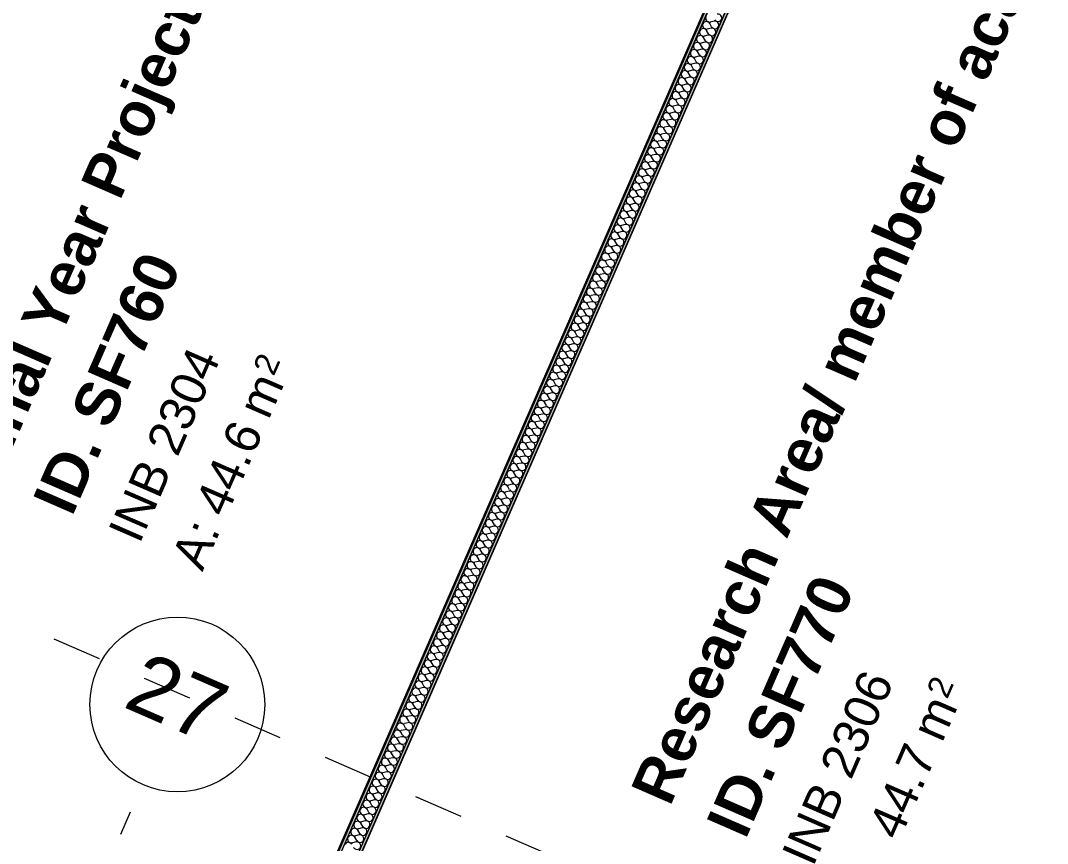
# Model space of a CAD drawing. Header units: millimetres. Extents: x -37281 to 954596, y -59787 to 956680.
# Drawn here: x 864880 to 870757, y -33554 to -28844 of the extents above; entities that cross this region are included whole.
import ezdxf
from ezdxf.enums import TextEntityAlignment as Align

# ---------------------------------------------------------------- set-up
doc = ezdxf.new("R2010")
doc.units = ezdxf.units.MM
doc.header["$MEASUREMENT"] = 0
doc.linetypes.add('Dashed', pattern=[564.444447, 282.222223, -282.222223])
doc.linetypes.add('Double Dashed', pattern=[1093.611073, 529.166651, -211.666656, 141.111112, -211.666656])
for name, color, linetype in [('A-95-MC_Marker_Section_P2.Marker', 7, 'Continuous'), ('New_A-15-MG_Structural_Grid_Phase_2', 7, 'Continuous'), ('New_A-25-M_Wall_Int', 7, 'Continuous'), ('New_A-35-M_FFE-Zone', 7, 'Continuous')]:
    doc.layers.add(name, color=color, linetype=linetype)
for name, color, linetype, lineweight in [('A-95-MC_Marker_Section_P2.Marker_Pen_No__1', 7, 'Continuous', 13), ('New_A-25-M_Wall_Int_Pen_No__1', 7, 'Continuous', 13), ('New_ArchiCAD Zone Stamps_Pen_No__9', 7, 'Continuous', 13)]:
    doc.layers.add(name, color=color, linetype=linetype, lineweight=lineweight)
for name, color, linetype, lineweight, true_color in [('New_A-15-MG_Structural_Grid_Phase_2_Pen_No__222', 7, 'Continuous', 13, 0x65af33), ('New_A-25-M_Wall_Int_Pen_No__107', 7, 'Continuous', 15, 0xa6a6a6), ('New_A-35-M_FFE-Zone_Pen_No__74', 7, 'Continuous', 20, 0x606060)]:
    doc.layers.add(name, color=color, linetype=linetype, lineweight=lineweight, true_color=true_color)
doc.styles.add('GENERATED_STYLE_2', font='')
doc.styles.add('GENERATED_STYLE_3', font='')
doc.styles.add('GENERATED_STYLE_4', font='')
doc.styles.get('GENERATED_STYLE_2').set_extended_font_data('Arial', bold=True)
doc.styles.get('GENERATED_STYLE_3').set_extended_font_data('Arial')
doc.styles.get('GENERATED_STYLE_4').set_extended_font_data('Swis721 BT')

# ---------------------------------------------------------------- blocks, each defined once
blk = doc.blocks.new('Research Area_ member of academic staff_INB 2306_69_2', base_point=(870199.3, -30607.2))
at = {"layer": 'New_A-35-M_FFE-Zone_Pen_No__74', "linetype": 'Continuous'}
blk.add_line((870659.9, -24827.6), (866383.9, -34633.8), dxfattribs=at)
at = {"layer": 'New_ArchiCAD Zone Stamps_Pen_No__9'}
for tag, height, style, p in [('zoneNameLine2', 250, 'GENERATED_STYLE_2', (868799.5, -33436.6)), ('ROOM_NAME', 250, 'GENERATED_STYLE_2', (868367.3, -33248.1)), ('DUMMY_650', 200, 'GENERATED_STYLE_3', (869939.1, -32973.9)), ('measuredAreaCode', 200, 'GENERATED_STYLE_3', (869591.7, -33770.6)), ('ROOM_NUMBER', 200, 'GENERATED_STYLE_3', (869231.6, -33613.6)), ('DUMMY_651', 133.3, 'GENERATED_STYLE_3', (870060.9, -32679.3)), ('DUMMY_649', 200, 'GENERATED_STYLE_3', (869725.7, -33463.2))]:
    blk.add_attdef(tag, text='', height=height, rotation=66.44041, dxfattribs=dict(at, style=style)).set_placement(p, align=Align.TOP_LEFT)
blk = doc.blocks.new('Final Year Project Area_INB 2304_72_2', base_point=(865739.7, -28649))
at = {"layer": 'New_A-35-M_FFE-Zone_Pen_No__74', "linetype": 'Continuous'}
blk.add_line((866264.7, -34582), (870540.7, -24775.6), dxfattribs=at)
at = {"layer": 'New_ArchiCAD Zone Stamps_Pen_No__9'}
for tag, height, style, p in [('zoneNameLine2', 250, 'GENERATED_STYLE_2', (864945.2, -31588.2)), ('ROOM_NAME', 250, 'GENERATED_STYLE_2', (864513, -31399.8)), ('DUMMY_650', 200, 'GENERATED_STYLE_3', (866084.8, -31125.5)), ('measuredAreaCode', 200, 'GENERATED_STYLE_3', (865737.4, -31922.2)), ('ROOM_NUMBER', 200, 'GENERATED_STYLE_3', (865377.3, -31765.2)), ('DUMMY_651', 133.3, 'GENERATED_STYLE_3', (866206.6, -30831)), ('DUMMY_649', 200, 'GENERATED_STYLE_3', (865871.4, -31614.8))]:
    blk.add_attdef(tag, text='', height=height, rotation=66.44041, dxfattribs=dict(at, style=style)).set_placement(p, align=Align.TOP_LEFT)
blk = doc.blocks.new('*X1056', base_point=(864302.5, 0))
at = {"layer": 'New_A-25-M_Wall_Int_Pen_No__107', "linetype": 'Continuous'}
for p, q in [((868849.1, -28847.2), (868827.7, -28852.2)), ((868817.5, -28919.4), (868806.7, -28900.4)), ((868831.6, -28887.3), (868810.2, -28892.4)), ((868835.1, -28879.3), (868824.2, -28860.2)), ((868796.5, -28967.6), (868775.2, -28972.7)), ((868800, -28959.6), (868789.2, -28940.6)), ((868814, -28927.5), (868792.7, -28932.5)), ((868765, -29039.9), (868754.2, -29020.9)), ((868779, -29007.8), (868757.7, -29012.8)), ((868782.5, -28999.8), (868771.7, -28980.7)), ((868744, -29088.1), (868722.7, -29093.2)), ((868747.5, -29080.1), (868736.7, -29061)), ((868761.5, -29048), (868740.2, -29053)), ((868712.5, -29160.4), (868701.7, -29141.3)), ((868726.5, -29128.3), (868705.2, -29133.3)), ((868730, -29120.2), (868719.2, -29101.2)), ((868691.5, -29208.6), (868670.1, -29213.6)), ((868695, -29200.6), (868684.2, -29181.5)), ((868709, -29168.4), (868687.7, -29173.5)), ((868659.9, -29280.9), (868649.1, -29261.8)), ((868674, -29248.7), (868652.6, -29253.8)), ((868677.5, -29240.7), (868666.6, -29221.7)), ((868642.4, -29321), (868631.6, -29302)), ((868656.4, -29288.9), (868635.1, -29293.9)), ((868607.4, -29401.3), (868596.6, -29382.3)), ((868621.4, -29369.2), (868600.1, -29374.3)), ((868624.9, -29361.2), (868614.1, -29342.1)), ((868638.9, -29329.1), (868617.6, -29334.1)), ((868589.9, -29441.5), (868579.1, -29422.4)), ((868603.9, -29409.4), (868582.6, -29414.4)), ((868568.9, -29489.7), (868547.6, -29494.7)), ((868572.4, -29481.7), (868561.6, -29462.6)), ((868586.4, -29449.5), (868565.1, -29454.6)), ((868537.4, -29562), (868526.6, -29542.9)), ((868551.4, -29529.8), (868530.1, -29534.9)), ((868554.9, -29521.8), (868544.1, -29502.8)), ((868516.4, -29610.2), (868495, -29615.2)), ((868519.9, -29602.1), (868509.1, -29583.1)), ((868533.9, -29570), (868512.6, -29575)), ((868484.8, -29682.4), (868474, -29663.4)), ((868498.8, -29650.3), (868477.5, -29655.4)), ((868502.3, -29642.3), (868491.5, -29623.2)), ((868463.8, -29730.6), (868442.5, -29735.7)), ((868467.3, -29722.6), (868456.5, -29703.6)), ((868481.3, -29690.5), (868460, -29695.5)), ((868432.3, -29802.9), (868421.5, -29783.9)), ((868446.3, -29770.8), (868425, -29775.8)), ((868449.8, -29762.8), (868439, -29743.7)), ((868411.3, -29851.1), (868390, -29856.2)), ((868414.8, -29843.1), (868404, -29824)), ((868428.8, -29811), (868407.5, -29816)), ((868379.8, -29923.4), (868369, -29904.3)), ((868393.8, -29891.3), (868372.5, -29896.3)), ((868397.3, -29883.2), (868386.5, -29864.2)), ((868358.8, -29971.6), (868337.4, -29976.6)), ((868362.3, -29963.6), (868351.5, -29944.5)), ((868376.3, -29931.4), (868355, -29936.5)), ((868327.2, -30043.9), (868316.4, -30024.8)), ((868341.2, -30011.7), (868319.9, -30016.8)), ((868344.8, -30003.7), (868333.9, -29984.7)), ((868309.7, -30084), (868298.9, -30065)), ((868323.7, -30051.9), (868302.4, -30056.9)), ((868274.7, -30164.3), (868263.9, -30145.3)), ((868288.7, -30132.2), (868267.4, -30137.3)), ((868292.2, -30124.2), (868281.4, -30105.1)), ((868306.2, -30092.1), (868284.9, -30097.1)), ((868257.2, -30204.5), (868246.4, -30185.4)), ((868271.2, -30172.4), (868249.9, -30177.4)), ((868222.2, -30284.8), (868211.4, -30265.8)), ((868236.2, -30252.7), (868214.9, -30257.7)), ((868239.7, -30244.7), (868228.9, -30225.6)), ((868253.7, -30212.5), (868232.4, -30217.6)), ((868204.7, -30325), (868193.9, -30305.9)), ((868218.7, -30292.8), (868197.4, -30297.9)), ((868183.7, -30373.2), (868162.3, -30378.2)), ((868187.2, -30365.1), (868176.3, -30346.1)), ((868201.2, -30333), (868179.8, -30338)), ((868152.1, -30445.4), (868141.3, -30426.4)), ((868166.1, -30413.3), (868144.8, -30418.4)), ((868169.6, -30405.3), (868158.8, -30386.2)), ((868131.1, -30493.6), (868109.8, -30498.7)), ((868134.6, -30485.6), (868123.8, -30466.6)), ((868148.6, -30453.5), (868127.3, -30458.5)), ((868099.6, -30565.9), (868088.8, -30546.9)), ((868113.6, -30533.8), (868092.3, -30538.8)), ((868117.1, -30525.8), (868106.3, -30506.7)), ((868078.6, -30614.1), (868057.3, -30619.2)), ((868082.1, -30606.1), (868071.3, -30587)), ((868096.1, -30573.9), (868074.8, -30579)), ((868047.1, -30686.4), (868036.3, -30667.3)), ((868061.1, -30654.3), (868039.8, -30659.3)), ((868064.6, -30646.2), (868053.8, -30627.2)), ((868026.1, -30734.6), (868004.7, -30739.6)), ((868029.6, -30726.5), (868018.7, -30707.5)), ((868043.6, -30694.4), (868022.3, -30699.5)), ((867994.5, -30806.9), (867983.7, -30787.8)), ((868008.5, -30774.7), (867987.2, -30779.8)), ((868012, -30766.7), (868001.2, -30747.7)), ((867977, -30847), (867966.2, -30828)), ((867991, -30814.9), (867969.7, -30819.9)), ((867942, -30927.3), (867931.2, -30908.3)), ((867956, -30895.2), (867934.7, -30900.3)), ((867959.5, -30887.2), (867948.7, -30868.1)), ((867973.5, -30855.1), (867952.2, -30860.1)), ((867924.5, -30967.5), (867913.7, -30948.4)), ((867938.5, -30935.4), (867917.2, -30940.4)), ((867889.5, -31047.8), (867878.7, -31028.8)), ((867903.5, -31015.7), (867882.2, -31020.7)), ((867907, -31007.7), (867896.2, -30988.6)), ((867921, -30975.5), (867899.7, -30980.6)), ((867872, -31088), (867861.2, -31068.9)), ((867886, -31055.8), (867864.7, -31060.9)), ((867850.9, -31136.2), (867829.6, -31141.2)), ((867854.5, -31128.1), (867843.6, -31109.1)), ((867868.5, -31096), (867847.1, -31101)), ((867819.4, -31208.4), (867808.6, -31189.4)), ((867833.4, -31176.3), (867812.1, -31181.4)), ((867836.9, -31168.3), (867826.1, -31149.2)), ((867798.4, -31256.6), (867777.1, -31261.7)), ((867801.9, -31248.6), (867791.1, -31229.5)), ((867815.9, -31216.5), (867794.6, -31221.5)), ((867766.9, -31328.9), (867756.1, -31309.9)), ((867780.9, -31296.8), (867759.6, -31301.8)), ((867784.4, -31288.8), (867773.6, -31269.7)), ((867745.9, -31377.1), (867724.6, -31382.1)), ((867749.4, -31369.1), (867738.6, -31350)), ((867763.4, -31336.9), (867742.1, -31342)), ((867714.4, -31449.4), (867703.6, -31430.3)), ((867728.4, -31417.3), (867707.1, -31422.3)), ((867731.9, -31409.2), (867721.1, -31390.2)), ((867693.4, -31497.6), (867672, -31502.6)), ((867696.9, -31489.5), (867686, -31470.5)), ((867710.9, -31457.4), (867689.5, -31462.5)), ((867661.8, -31569.9), (867651, -31550.8)), ((867675.8, -31537.7), (867654.5, -31542.8)), ((867679.3, -31529.7), (867668.5, -31510.7)), ((867640.8, -31618.1), (867619.5, -31623.1)), ((867644.3, -31610), (867633.5, -31591)), ((867658.3, -31577.9), (867637, -31582.9)), ((867609.3, -31690.3), (867598.5, -31671.3)), ((867623.3, -31658.2), (867602, -31663.3)), ((867626.8, -31650.2), (867616, -31631.1)), ((867591.8, -31730.5), (867581, -31711.4)), ((867605.8, -31698.4), (867584.5, -31703.4)), ((867556.8, -31810.8), (867546, -31791.8)), ((867570.8, -31778.7), (867549.5, -31783.7)), ((867574.3, -31770.7), (867563.5, -31751.6)), ((867588.3, -31738.5), (867567, -31743.6)), ((867539.3, -31851), (867528.4, -31831.9)), ((867553.3, -31818.8), (867531.9, -31823.9)), ((867518.2, -31899.2), (867496.9, -31904.2)), ((867521.7, -31891.1), (867510.9, -31872.1)), ((867535.8, -31859), (867514.4, -31864)), ((867486.7, -31971.4), (867475.9, -31952.4)), ((867500.7, -31939.3), (867479.4, -31944.4)), ((867504.2, -31931.3), (867493.4, -31912.2)), ((867465.7, -32019.6), (867444.4, -32024.7)), ((867469.2, -32011.6), (867458.4, -31992.5)), ((867483.2, -31979.5), (867461.9, -31984.5)), ((867434.2, -32091.9), (867423.4, -32072.9)), ((867448.2, -32059.8), (867426.9, -32064.8)), ((867451.7, -32051.8), (867440.9, -32032.7)), ((867413.2, -32140.1), (867391.9, -32145.1)), ((867416.7, -32132.1), (867405.9, -32113)), ((867430.7, -32099.9), (867409.4, -32105)), ((867381.7, -32212.4), (867370.8, -32193.3)), ((867395.7, -32180.3), (867374.4, -32185.3)), ((867399.2, -32172.2), (867388.4, -32153.2)), ((867360.6, -32260.6), (867339.3, -32265.6)), ((867364.1, -32252.5), (867353.3, -32233.5)), ((867378.2, -32220.4), (867356.8, -32225.5)), ((867329.1, -32332.9), (867318.3, -32313.8)), ((867343.1, -32300.7), (867321.8, -32305.8)), ((867346.6, -32292.7), (867335.8, -32273.7)), ((867308.1, -32381), (867286.8, -32386.1)), ((867311.6, -32373), (867300.8, -32354)), ((867325.6, -32340.9), (867304.3, -32345.9)), ((867276.6, -32453.3), (867265.8, -32434.3)), ((867290.6, -32421.2), (867269.3, -32426.3)), ((867294.1, -32413.2), (867283.3, -32394.1)), ((867259.1, -32493.5), (867248.3, -32474.4)), ((867273.1, -32461.4), (867251.8, -32466.4)), ((867224.1, -32573.8), (867213.3, -32554.8)), ((867238.1, -32541.7), (867216.8, -32546.7)), ((867241.6, -32533.6), (867230.8, -32514.6)), ((867255.6, -32501.5), (867234.3, -32506.6)), ((867206.6, -32614), (867195.7, -32594.9)), ((867220.6, -32581.8), (867199.2, -32586.9)), ((867171.5, -32694.3), (867160.7, -32675.2)), ((867185.5, -32662.2), (867164.2, -32667.2)), ((867189, -32654.1), (867178.2, -32635.1)), ((867203, -32622), (867181.7, -32627)), ((867154, -32734.4), (867143.2, -32715.4)), ((867168, -32702.3), (867146.7, -32707.4)), ((867133, -32782.6), (867111.7, -32787.7)), ((867136.5, -32774.6), (867125.7, -32755.5)), ((867150.5, -32742.5), (867129.2, -32747.5)), ((867101.5, -32854.9), (867090.7, -32835.9)), ((867115.5, -32822.8), (867094.2, -32827.8)), ((867119, -32814.8), (867108.2, -32795.7)), ((867080.5, -32903.1), (867059.2, -32908.1)), ((867084, -32895.1), (867073.2, -32876)), ((867098, -32862.9), (867076.7, -32868)), ((867049, -32975.4), (867038.1, -32956.3)), ((867063, -32943.3), (867041.6, -32948.3)), ((867066.5, -32935.2), (867055.7, -32916.2)), ((867027.9, -33023.6), (867006.6, -33028.6)), ((867031.4, -33015.5), (867020.6, -32996.5)), ((867045.5, -32983.4), (867024.1, -32988.5)), ((866996.4, -33095.9), (866985.6, -33076.8)), ((867010.4, -33063.7), (866989.1, -33068.8)), ((867013.9, -33055.7), (867003.1, -33036.6)), ((866975.4, -33144), (866954.1, -33149.1)), ((866978.9, -33136), (866968.1, -33117)), ((866992.9, -33103.9), (866971.6, -33108.9)), ((866943.9, -33216.3), (866933.1, -33197.3)), ((866957.9, -33184.2), (866936.6, -33189.2)), ((866961.4, -33176.2), (866950.6, -33157.1)), ((866926.4, -33256.5), (866915.6, -33237.4)), ((866940.4, -33224.4), (866919.1, -33229.4)), ((866891.4, -33336.8), (866880.5, -33317.8)), ((866905.4, -33304.7), (866884, -33309.7)), ((866908.9, -33296.6), (866898.1, -33277.6)), ((866922.9, -33264.5), (866901.6, -33269.6)), ((866873.8, -33377), (866863, -33357.9)), ((866887.9, -33344.8), (866866.5, -33349.9)), ((866838.8, -33457.3), (866828, -33438.2)), ((866852.8, -33425.2), (866831.5, -33430.2)), ((866856.3, -33417.1), (866845.5, -33398.1)), ((866870.3, -33385), (866849, -33390)), ((866821.3, -33497.4), (866810.5, -33478.4)), ((866835.3, -33465.3), (866814, -33470.4)), ((866800.3, -33545.6), (866779, -33550.7)), ((866803.8, -33537.6), (866793, -33518.5)), ((866817.8, -33505.5), (866796.5, -33510.5))]:
    blk.add_line(p, q, dxfattribs=at)
for centre, start, end in [((868805.2, -28871), 29.57051, 156.44041), ((868822.7, -28830.9), 156.44041, 283.31031), ((868854.1, -28868.5), 209.57051, 103.31031), ((868871.6, -28828.3), 209.57051, 103.31031), ((868787.7, -28911.2), 156.44041, 283.31031), ((868787.7, -28911.2), 29.57051, 156.44041), ((868805.2, -28871), 156.44041, 283.31031), ((868836.6, -28908.6), 209.57051, 103.31031), ((868752.7, -28991.5), 29.57051, 156.44041), ((868770.2, -28951.4), 156.44041, 283.31031), ((868770.2, -28951.4), 29.57051, 156.44041), ((868801.6, -28989), 209.57051, 103.31031), ((868819.1, -28948.8), 209.57051, 103.31031), ((868735.1, -29031.7), 156.44041, 283.31031), ((868735.1, -29031.7), 29.57051, 156.44041), ((868752.7, -28991.5), 156.44041, 283.31031), ((868784.1, -29029.1), 209.57051, 103.31031), ((868700.1, -29112), 29.57051, 156.44041), ((868717.6, -29071.8), 156.44041, 283.31031), ((868717.6, -29071.8), 29.57051, 156.44041), ((868749, -29109.4), 209.57051, 103.31031), ((868766.6, -29069.3), 209.57051, 103.31031), ((868682.6, -29152.2), 156.44041, 283.31031), ((868682.6, -29152.2), 29.57051, 156.44041), ((868700.1, -29112), 156.44041, 283.31031), ((868731.5, -29149.6), 209.57051, 103.31031), ((868665.1, -29192.3), 156.44041, 283.31031), ((868665.1, -29192.3), 29.57051, 156.44041), ((868696.5, -29229.9), 209.57051, 103.31031), ((868714, -29189.7), 209.57051, 103.31031), ((868630.1, -29272.6), 156.44041, 283.31031), ((868630.1, -29272.6), 29.57051, 156.44041), ((868647.6, -29232.5), 156.44041, 283.31031), ((868647.6, -29232.5), 29.57051, 156.44041), ((868679, -29270.1), 209.57051, 103.31031), ((868612.6, -29312.8), 156.44041, 283.31031), ((868612.6, -29312.8), 29.57051, 156.44041), ((868661.5, -29310.2), 209.57051, 103.31031), ((868577.6, -29393.1), 156.44041, 283.31031), ((868577.6, -29393.1), 29.57051, 156.44041), ((868595.1, -29352.9), 156.44041, 283.31031), ((868595.1, -29352.9), 29.57051, 156.44041), ((868626.5, -29390.5), 209.57051, 103.31031), ((868644, -29350.4), 209.57051, 103.31031), ((868560, -29433.3), 156.44041, 283.31031), ((868560, -29433.3), 29.57051, 156.44041), ((868609, -29430.7), 209.57051, 103.31031), ((868525, -29513.6), 29.57051, 156.44041), ((868542.5, -29473.4), 156.44041, 283.31031), ((868542.5, -29473.4), 29.57051, 156.44041), ((868573.9, -29511), 209.57051, 103.31031), ((868591.4, -29470.8), 209.57051, 103.31031), ((868507.5, -29553.7), 156.44041, 283.31031), ((868507.5, -29553.7), 29.57051, 156.44041), ((868525, -29513.6), 156.44041, 283.31031), ((868556.4, -29551.2), 209.57051, 103.31031), ((868472.5, -29634), 29.57051, 156.44041), ((868490, -29593.9), 156.44041, 283.31031), ((868490, -29593.9), 29.57051, 156.44041), ((868521.4, -29631.5), 209.57051, 103.31031), ((868538.9, -29591.3), 209.57051, 103.31031), ((868455, -29674.2), 156.44041, 283.31031), ((868455, -29674.2), 29.57051, 156.44041), ((868472.5, -29634), 156.44041, 283.31031), ((868503.9, -29671.6), 209.57051, 103.31031), ((868420, -29754.5), 29.57051, 156.44041), ((868437.5, -29714.4), 156.44041, 283.31031), ((868437.5, -29714.4), 29.57051, 156.44041), ((868468.9, -29752), 209.57051, 103.31031), ((868486.4, -29711.8), 209.57051, 103.31031), ((868402.4, -29794.7), 156.44041, 283.31031), ((868402.4, -29794.7), 29.57051, 156.44041), ((868420, -29754.5), 156.44041, 283.31031), ((868451.4, -29792.1), 209.57051, 103.31031), ((868367.4, -29875), 29.57051, 156.44041), ((868384.9, -29834.8), 156.44041, 283.31031), ((868384.9, -29834.8), 29.57051, 156.44041), ((868416.3, -29872.4), 209.57051, 103.31031), ((868433.8, -29832.3), 209.57051, 103.31031), ((868349.9, -29915.2), 156.44041, 283.31031), ((868349.9, -29915.2), 29.57051, 156.44041), ((868367.4, -29875), 156.44041, 283.31031), ((868398.8, -29912.6), 209.57051, 103.31031), ((868332.4, -29955.3), 156.44041, 283.31031), ((868332.4, -29955.3), 29.57051, 156.44041), ((868363.8, -29992.9), 209.57051, 103.31031), ((868381.3, -29952.7), 209.57051, 103.31031), ((868297.4, -30035.6), 156.44041, 283.31031), ((868297.4, -30035.6), 29.57051, 156.44041), ((868314.9, -29995.5), 156.44041, 283.31031), ((868314.9, -29995.5), 29.57051, 156.44041), ((868346.3, -30033.1), 209.57051, 103.31031), ((868279.9, -30075.8), 156.44041, 283.31031), ((868279.9, -30075.8), 29.57051, 156.44041), ((868328.8, -30073.2), 209.57051, 103.31031), ((868244.8, -30156.1), 156.44041, 283.31031), ((868244.8, -30156.1), 29.57051, 156.44041), ((868262.4, -30115.9), 156.44041, 283.31031), ((868262.4, -30115.9), 29.57051, 156.44041), ((868293.8, -30153.5), 209.57051, 103.31031), ((868311.3, -30113.4), 209.57051, 103.31031), ((868227.3, -30196.3), 156.44041, 283.31031), ((868227.3, -30196.3), 29.57051, 156.44041), ((868276.2, -30193.7), 209.57051, 103.31031), ((868192.3, -30276.6), 29.57051, 156.44041), ((868209.8, -30236.4), 156.44041, 283.31031), ((868209.8, -30236.4), 29.57051, 156.44041), ((868241.2, -30274), 209.57051, 103.31031), ((868258.7, -30233.8), 209.57051, 103.31031), ((868174.8, -30316.7), 156.44041, 283.31031), ((868174.8, -30316.7), 29.57051, 156.44041), ((868192.3, -30276.6), 156.44041, 283.31031), ((868223.7, -30314.2), 209.57051, 103.31031), ((868139.8, -30397), 29.57051, 156.44041), ((868157.3, -30356.9), 156.44041, 283.31031), ((868157.3, -30356.9), 29.57051, 156.44041), ((868188.7, -30394.5), 209.57051, 103.31031), ((868206.2, -30354.3), 209.57051, 103.31031), ((868122.3, -30437.2), 156.44041, 283.31031), ((868122.3, -30437.2), 29.57051, 156.44041), ((868139.8, -30397), 156.44041, 283.31031), ((868171.2, -30434.6), 209.57051, 103.31031), ((868087.3, -30517.5), 29.57051, 156.44041), ((868104.8, -30477.4), 156.44041, 283.31031), ((868104.8, -30477.4), 29.57051, 156.44041), ((868136.2, -30515), 209.57051, 103.31031), ((868153.7, -30474.8), 209.57051, 103.31031), ((868069.7, -30557.7), 156.44041, 283.31031), ((868069.7, -30557.7), 29.57051, 156.44041), ((868087.3, -30517.5), 156.44041, 283.31031), ((868118.7, -30555.1), 209.57051, 103.31031), ((868034.7, -30638), 29.57051, 156.44041), ((868052.2, -30597.8), 156.44041, 283.31031), ((868052.2, -30597.8), 29.57051, 156.44041), ((868083.6, -30635.4), 209.57051, 103.31031), ((868101.1, -30595.3), 209.57051, 103.31031), ((868017.2, -30678.1), 156.44041, 283.31031), ((868017.2, -30678.1), 29.57051, 156.44041), ((868034.7, -30638), 156.44041, 283.31031), ((868066.1, -30675.6), 209.57051, 103.31031), ((867982.2, -30758.5), 29.57051, 156.44041), ((867999.7, -30718.3), 156.44041, 283.31031), ((867999.7, -30718.3), 29.57051, 156.44041), ((868031.1, -30755.9), 209.57051, 103.31031), ((868048.6, -30715.7), 209.57051, 103.31031), ((867964.7, -30798.6), 156.44041, 283.31031), ((867964.7, -30798.6), 29.57051, 156.44041), ((867982.2, -30758.5), 156.44041, 283.31031), ((868013.6, -30796.1), 209.57051, 103.31031), ((867947.2, -30838.8), 156.44041, 283.31031), ((867947.2, -30838.8), 29.57051, 156.44041), ((867996.1, -30836.2), 209.57051, 103.31031), ((867912.1, -30919.1), 156.44041, 283.31031), ((867912.1, -30919.1), 29.57051, 156.44041), ((867929.7, -30878.9), 156.44041, 283.31031), ((867929.7, -30878.9), 29.57051, 156.44041), ((867961.1, -30916.5), 209.57051, 103.31031), ((867978.6, -30876.4), 209.57051, 103.31031), ((867894.6, -30959.3), 156.44041, 283.31031), ((867894.6, -30959.3), 29.57051, 156.44041), ((867943.5, -30956.7), 209.57051, 103.31031), ((867859.6, -31039.6), 29.57051, 156.44041), ((867877.1, -30999.4), 156.44041, 283.31031), ((867877.1, -30999.4), 29.57051, 156.44041), ((867908.5, -31037), 209.57051, 103.31031), ((867926, -30996.8), 209.57051, 103.31031), ((867842.1, -31079.7), 156.44041, 283.31031), ((867842.1, -31079.7), 29.57051, 156.44041), ((867859.6, -31039.6), 156.44041, 283.31031), ((867891, -31077.2), 209.57051, 103.31031), ((867807.1, -31160), 29.57051, 156.44041), ((867824.6, -31119.9), 156.44041, 283.31031), ((867824.6, -31119.9), 29.57051, 156.44041), ((867856, -31157.5), 209.57051, 103.31031), ((867873.5, -31117.3), 209.57051, 103.31031), ((867789.6, -31200.2), 156.44041, 283.31031), ((867789.6, -31200.2), 29.57051, 156.44041), ((867807.1, -31160), 156.44041, 283.31031), ((867838.5, -31197.6), 209.57051, 103.31031), ((867754.5, -31280.5), 29.57051, 156.44041), ((867772.1, -31240.4), 156.44041, 283.31031), ((867772.1, -31240.4), 29.57051, 156.44041), ((867803.5, -31277.9), 209.57051, 103.31031), ((867821, -31237.8), 209.57051, 103.31031), ((867737, -31320.7), 156.44041, 283.31031), ((867737, -31320.7), 29.57051, 156.44041), ((867754.5, -31280.5), 156.44041, 283.31031), ((867785.9, -31318.1), 209.57051, 103.31031), ((867702, -31401), 29.57051, 156.44041), ((867719.5, -31360.8), 156.44041, 283.31031), ((867719.5, -31360.8), 29.57051, 156.44041), ((867750.9, -31398.4), 209.57051, 103.31031), ((867768.4, -31358.3), 209.57051, 103.31031), ((867684.5, -31441.1), 156.44041, 283.31031), ((867684.5, -31441.1), 29.57051, 156.44041), ((867702, -31401), 156.44041, 283.31031), ((867733.4, -31438.6), 209.57051, 103.31031), ((867649.5, -31521.5), 29.57051, 156.44041), ((867667, -31481.3), 156.44041, 283.31031), ((867667, -31481.3), 29.57051, 156.44041), ((867698.4, -31518.9), 209.57051, 103.31031), ((867715.9, -31478.7), 209.57051, 103.31031), ((867632, -31561.6), 156.44041, 283.31031), ((867632, -31561.6), 29.57051, 156.44041), ((867649.5, -31521.5), 156.44041, 283.31031), ((867680.9, -31559.1), 209.57051, 103.31031), ((867614.5, -31601.8), 156.44041, 283.31031), ((867614.5, -31601.8), 29.57051, 156.44041), ((867645.9, -31639.4), 209.57051, 103.31031), ((867663.4, -31599.2), 209.57051, 103.31031), ((867579.4, -31682.1), 156.44041, 283.31031), ((867579.4, -31682.1), 29.57051, 156.44041), ((867596.9, -31641.9), 156.44041, 283.31031), ((867596.9, -31641.9), 29.57051, 156.44041), ((867628.4, -31679.5), 209.57051, 103.31031), ((867561.9, -31722.3), 156.44041, 283.31031), ((867561.9, -31722.3), 29.57051, 156.44041), ((867610.8, -31719.7), 209.57051, 103.31031), ((867526.9, -31802.6), 156.44041, 283.31031), ((867526.9, -31802.6), 29.57051, 156.44041), ((867544.4, -31762.4), 156.44041, 283.31031), ((867544.4, -31762.4), 29.57051, 156.44041), ((867575.8, -31800), 209.57051, 103.31031), ((867593.3, -31759.8), 209.57051, 103.31031), ((867509.4, -31842.7), 156.44041, 283.31031), ((867509.4, -31842.7), 29.57051, 156.44041), ((867558.3, -31840.2), 209.57051, 103.31031), ((867474.4, -31923), 29.57051, 156.44041), ((867491.9, -31882.9), 156.44041, 283.31031), ((867491.9, -31882.9), 29.57051, 156.44041), ((867523.3, -31920.5), 209.57051, 103.31031), ((867540.8, -31880.3), 209.57051, 103.31031), ((867456.9, -31963.2), 156.44041, 283.31031), ((867456.9, -31963.2), 29.57051, 156.44041), ((867474.4, -31923), 156.44041, 283.31031), ((867505.8, -31960.6), 209.57051, 103.31031), ((867421.8, -32043.5), 29.57051, 156.44041), ((867439.4, -32003.4), 156.44041, 283.31031), ((867439.4, -32003.4), 29.57051, 156.44041), ((867470.8, -32040.9), 209.57051, 103.31031), ((867488.3, -32000.8), 209.57051, 103.31031), ((867404.3, -32083.7), 156.44041, 283.31031), ((867404.3, -32083.7), 29.57051, 156.44041), ((867421.8, -32043.5), 156.44041, 283.31031), ((867453.2, -32081.1), 209.57051, 103.31031), ((867369.3, -32164), 29.57051, 156.44041), ((867386.8, -32123.8), 156.44041, 283.31031), ((867386.8, -32123.8), 29.57051, 156.44041), ((867418.2, -32161.4), 209.57051, 103.31031), ((867435.7, -32121.3), 209.57051, 103.31031), ((867351.8, -32204.1), 156.44041, 283.31031), ((867351.8, -32204.1), 29.57051, 156.44041), ((867369.3, -32164), 156.44041, 283.31031), ((867400.7, -32201.6), 209.57051, 103.31031), ((867316.8, -32284.5), 29.57051, 156.44041), ((867334.3, -32244.3), 156.44041, 283.31031), ((867334.3, -32244.3), 29.57051, 156.44041), ((867365.7, -32281.9), 209.57051, 103.31031), ((867383.2, -32241.7), 209.57051, 103.31031), ((867299.3, -32324.6), 156.44041, 283.31031), ((867299.3, -32324.6), 29.57051, 156.44041), ((867316.8, -32284.5), 156.44041, 283.31031), ((867348.2, -32322.1), 209.57051, 103.31031), ((867281.8, -32364.8), 156.44041, 283.31031), ((867281.8, -32364.8), 29.57051, 156.44041), ((867313.2, -32402.4), 209.57051, 103.31031), ((867330.7, -32362.2), 209.57051, 103.31031), ((867246.7, -32445.1), 156.44041, 283.31031), ((867246.7, -32445.1), 29.57051, 156.44041), ((867264.2, -32404.9), 156.44041, 283.31031), ((867264.2, -32404.9), 29.57051, 156.44041), ((867295.6, -32442.5), 209.57051, 103.31031), ((867229.2, -32485.2), 156.44041, 283.31031), ((867229.2, -32485.2), 29.57051, 156.44041), ((867278.1, -32482.7), 209.57051, 103.31031), ((867194.2, -32565.6), 156.44041, 283.31031), ((867194.2, -32565.6), 29.57051, 156.44041), ((867211.7, -32525.4), 156.44041, 283.31031), ((867211.7, -32525.4), 29.57051, 156.44041), ((867243.1, -32563), 209.57051, 103.31031), ((867260.6, -32522.8), 209.57051, 103.31031), ((867176.7, -32605.7), 156.44041, 283.31031), ((867176.7, -32605.7), 29.57051, 156.44041), ((867225.6, -32603.2), 209.57051, 103.31031), ((867141.7, -32686), 29.57051, 156.44041), ((867159.2, -32645.9), 156.44041, 283.31031), ((867159.2, -32645.9), 29.57051, 156.44041), ((867190.6, -32683.5), 209.57051, 103.31031), ((867208.1, -32643.3), 209.57051, 103.31031), ((867124.2, -32726.2), 156.44041, 283.31031), ((867124.2, -32726.2), 29.57051, 156.44041), ((867141.7, -32686), 156.44041, 283.31031), ((867173.1, -32723.6), 209.57051, 103.31031), ((867089.1, -32806.5), 29.57051, 156.44041), ((867106.6, -32766.4), 156.44041, 283.31031), ((867106.6, -32766.4), 29.57051, 156.44041), ((867138, -32803.9), 209.57051, 103.31031), ((867155.6, -32763.8), 209.57051, 103.31031), ((867071.6, -32846.7), 156.44041, 283.31031), ((867071.6, -32846.7), 29.57051, 156.44041), ((867089.1, -32806.5), 156.44041, 283.31031), ((867120.5, -32844.1), 209.57051, 103.31031), ((867036.6, -32927), 29.57051, 156.44041), ((867054.1, -32886.8), 156.44041, 283.31031), ((867054.1, -32886.8), 29.57051, 156.44041), ((867085.5, -32924.4), 209.57051, 103.31031), ((867103, -32884.3), 209.57051, 103.31031), ((867019.1, -32967.1), 156.44041, 283.31031), ((867019.1, -32967.1), 29.57051, 156.44041), ((867036.6, -32927), 156.44041, 283.31031), ((867068, -32964.6), 209.57051, 103.31031), ((866984.1, -33047.5), 29.57051, 156.44041), ((867001.6, -33007.3), 156.44041, 283.31031), ((867001.6, -33007.3), 29.57051, 156.44041), ((867033, -33044.9), 209.57051, 103.31031), ((867050.5, -33004.7), 209.57051, 103.31031), ((866966.6, -33087.6), 156.44041, 283.31031), ((866966.6, -33087.6), 29.57051, 156.44041), ((866984.1, -33047.5), 156.44041, 283.31031), ((867015.5, -33085), 209.57051, 103.31031), ((866931.5, -33167.9), 29.57051, 156.44041), ((866949, -33127.8), 156.44041, 283.31031), ((866949, -33127.8), 29.57051, 156.44041), ((866980.5, -33165.4), 209.57051, 103.31031), ((866998, -33125.2), 209.57051, 103.31031), ((866914, -33208.1), 156.44041, 283.31031), ((866914, -33208.1), 29.57051, 156.44041), ((866931.5, -33167.9), 156.44041, 283.31031), ((866962.9, -33205.5), 209.57051, 103.31031), ((866896.5, -33248.2), 156.44041, 283.31031), ((866896.5, -33248.2), 29.57051, 156.44041), ((866945.4, -33245.7), 209.57051, 103.31031), ((866861.5, -33328.6), 156.44041, 283.31031), ((866861.5, -33328.6), 29.57051, 156.44041), ((866879, -33288.4), 156.44041, 283.31031), ((866879, -33288.4), 29.57051, 156.44041), ((866910.4, -33326), 209.57051, 103.31031), ((866927.9, -33285.8), 209.57051, 103.31031), ((866844, -33368.7), 156.44041, 283.31031), ((866844, -33368.7), 29.57051, 156.44041), ((866892.9, -33366.2), 209.57051, 103.31031), ((866809, -33449), 29.57051, 156.44041), ((866826.5, -33408.9), 156.44041, 283.31031), ((866826.5, -33408.9), 29.57051, 156.44041), ((866857.9, -33446.5), 209.57051, 103.31031), ((866875.4, -33406.3), 209.57051, 103.31031), ((866791.5, -33489.2), 156.44041, 283.31031), ((866791.5, -33489.2), 29.57051, 156.44041), ((866809, -33449), 156.44041, 283.31031), ((866840.4, -33486.6), 209.57051, 103.31031), ((866756.4, -33569.5), 29.57051, 156.44041), ((866773.9, -33529.4), 156.44041, 283.31031), ((866773.9, -33529.4), 29.57051, 156.44041), ((866805.3, -33566.9), 209.57051, 103.31031), ((866822.9, -33526.8), 209.57051, 103.31031)]:
    blk.add_arc(centre, 21.9, start, end, dxfattribs=at)
blk = doc.blocks.new('Wall_330_2', base_point=(866383.9, -34633.8))
at = {"layer": 'New_A-25-M_Wall_Int_Pen_No__107', "linetype": 'Continuous'}
for points in [[(866284, -34590.3), (870560, -24784), (870546.2, -24778), (866270.2, -34584.3)], [(866383.9, -34633.8), (870659.9, -24827.6), (870646.1, -24821.6), (866370.1, -34627.8)]]:
    blk.add_hatch(color=256, dxfattribs=at).paths.add_polyline_path(points)
at = {"layer": 'New_A-25-M_Wall_Int_Pen_No__107', "linetype": 'Continuous', "lineweight": 0, "true_color": 0x535353}
for points in [[(866284.9, -34590.7), (870560.9, -24784.4), (870560, -24784), (866284, -34590.3)], [(866370.1, -34627.8), (870646.1, -24821.6), (870645.2, -24821.2), (866369.2, -34627.4)]]:
    blk.add_hatch(color=251, dxfattribs=at).paths.add_polyline_path(points)
at = {"layer": 'New_A-25-M_Wall_Int_Pen_No__1', "linetype": 'Continuous'}
for p, q in [((866284, -34590.3), (870560, -24784)), ((866284.9, -34590.7), (870560.9, -24784.4)), ((866369.2, -34627.4), (870645.2, -24821.2)), ((866370.1, -34627.8), (870646.1, -24821.6))]:
    blk.add_line(p, q, dxfattribs=at)
at = {"layer": 'New_A-25-M_Wall_Int_Pen_No__1', "linetype": 'Continuous', "flags": 128}
for points in [[(870546.2, -24778), (866270.2, -34584.3)], [(866383.9, -34633.8), (870659.9, -24827.6)]]:
    blk.add_lwpolyline(points, dxfattribs=at)
at = {"layer": 'New_A-25-M_Wall_Int', "color": 250, "lineweight": 50, "true_color": 0x2a2a2a}
blk.add_blockref('*X1056', (864302.5, 0), dxfattribs=at)
blk = doc.blocks.new('Standard grid marker_23')
at = {"layer": 'New_A-15-MG_Structural_Grid_Phase_2_Pen_No__222', "linetype": 'Double Dashed'}
blk.add_line((21061.3, 0), (22112.8, 0), dxfattribs=at)
at = {"layer": 'New_A-15-MG_Structural_Grid_Phase_2_Pen_No__222', "linetype": 'Continuous'}
blk.add_circle((22612.8, 0), 500, dxfattribs=at)
at = {"layer": 'New_A-15-MG_Structural_Grid_Phase_2_Pen_No__222', "style": 'GENERATED_STYLE_4'}
for tag, p in [('AC_MarkerText_1_0', (-500, 41.2)), ('AC_MarkerText_1_1', (22612.8, 41.2))]:
    blk.add_attdef(tag, text='', height=350, rotation=270, dxfattribs=at).set_placement(p, align=Align.MIDDLE_CENTER)
blk = doc.blocks.new('Cutting Plane_4_2', base_point=(838972, -21002.6))
at = {"layer": 'A-95-MC_Marker_Section_P2.Marker_Pen_No__1', "linetype": 'Dashed'}
blk.add_line((839201.2, -21102.5), (886694.4, -41811.9), dxfattribs=at)

msp = doc.modelspace()

# ---------------------------------------------------------------- block references
at = {"layer": 'A-95-MC_Marker_Section_P2.Marker'}
msp.add_blockref('Cutting Plane_4_2', (838972, -21002.6), dxfattribs=at)
at = {"layer": 'New_A-15-MG_Structural_Grid_Phase_2', "color": 8, "linetype": 'Continuous', "lineweight": 15}
ref = msp.add_blockref('Standard grid marker_23', (856739.2, -53486.5), dxfattribs=dict(at, zscale=1000, rotation=66.44041158399143))
ref.add_attrib('AC_MarkerText_1_1', '27', dxfattribs={"layer": 'New_A-15-MG_Structural_Grid_Phase_2_Pen_No__222', "color": 85, "true_color": 0x65af33, "height": 350, "rotation": 336.44041, "style": 'GENERATED_STYLE_4'}).set_placement((865777.6, -32717.4), align=Align.MIDDLE_CENTER)
at = {"layer": 'New_A-25-M_Wall_Int', "color": 250, "lineweight": 50, "true_color": 0x2a2a2a}
msp.add_blockref('Wall_330_2', (866383.9, -34633.8), dxfattribs=at)
at = {"layer": 'New_A-35-M_FFE-Zone', "linetype": 'Continuous'}
ref = msp.add_blockref('Final Year Project Area_INB 2304_72_2', (865739.7, -28649), dxfattribs=at)
ref.add_attrib('ROOM_NAME', 'Final Year Project Area', dxfattribs={"layer": 'New_ArchiCAD Zone Stamps_Pen_No__9', "color": 7, "height": 250, "rotation": 66.44041, "style": 'GENERATED_STYLE_2'}).set_placement((864513, -31399.8), align=Align.TOP_LEFT)
ref.add_attrib('ROOM_NUMBER', 'INB 2304', dxfattribs={"layer": 'New_ArchiCAD Zone Stamps_Pen_No__9', "color": 7, "height": 200, "rotation": 66.44041, "style": 'GENERATED_STYLE_3'}).set_placement((865377.3, -31765.2), align=Align.TOP_LEFT)
ref.add_attrib('zoneNameLine2', 'ID. SF760', dxfattribs={"layer": 'New_ArchiCAD Zone Stamps_Pen_No__9', "color": 7, "height": 250, "rotation": 66.44041, "style": 'GENERATED_STYLE_2'}).set_placement((864945.2, -31588.2), align=Align.TOP_LEFT)
ref.add_attrib('measuredAreaCode', 'A: ', dxfattribs={"layer": 'New_ArchiCAD Zone Stamps_Pen_No__9', "color": 7, "height": 200, "rotation": 66.44041, "style": 'GENERATED_STYLE_3'}).set_placement((865737.4, -31922.2), align=Align.TOP_LEFT)
ref.add_attrib('DUMMY_649', '44.6', dxfattribs={"layer": 'New_ArchiCAD Zone Stamps_Pen_No__9', "color": 7, "height": 200, "rotation": 66.44041, "style": 'GENERATED_STYLE_3'}).set_placement((865871.4, -31614.8), align=Align.TOP_LEFT)
ref.add_attrib('DUMMY_650', ' m', dxfattribs={"layer": 'New_ArchiCAD Zone Stamps_Pen_No__9', "color": 7, "height": 200, "rotation": 66.44041, "style": 'GENERATED_STYLE_3'}).set_placement((866084.8, -31125.5), align=Align.TOP_LEFT)
ref.add_attrib('DUMMY_651', '2', dxfattribs={"layer": 'New_ArchiCAD Zone Stamps_Pen_No__9', "color": 7, "height": 133.3, "rotation": 66.44041, "style": 'GENERATED_STYLE_3'}).set_placement((866206.6, -30831), align=Align.TOP_LEFT)
ref = msp.add_blockref('Research Area_ member of academic staff_INB 2306_69_2', (870199.3, -30607.2), dxfattribs=at)
ref.add_attrib('ROOM_NAME', 'Research Area/ member of academic staff', dxfattribs={"layer": 'New_ArchiCAD Zone Stamps_Pen_No__9', "color": 7, "height": 250, "rotation": 66.44041, "style": 'GENERATED_STYLE_2'}).set_placement((868367.3, -33248.1), align=Align.TOP_LEFT)
ref.add_attrib('ROOM_NUMBER', 'INB 2306', dxfattribs={"layer": 'New_ArchiCAD Zone Stamps_Pen_No__9', "color": 7, "height": 200, "rotation": 66.44041, "style": 'GENERATED_STYLE_3'}).set_placement((869231.6, -33613.6), align=Align.TOP_LEFT)
ref.add_attrib('zoneNameLine2', 'ID. SF770', dxfattribs={"layer": 'New_ArchiCAD Zone Stamps_Pen_No__9', "color": 7, "height": 250, "rotation": 66.44041, "style": 'GENERATED_STYLE_2'}).set_placement((868799.5, -33436.6), align=Align.TOP_LEFT)
ref.add_attrib('DUMMY_649', '44.7', dxfattribs={"layer": 'New_ArchiCAD Zone Stamps_Pen_No__9', "color": 7, "height": 200, "rotation": 66.44041, "style": 'GENERATED_STYLE_3'}).set_placement((869725.7, -33463.2), align=Align.TOP_LEFT)
ref.add_attrib('DUMMY_650', ' m', dxfattribs={"layer": 'New_ArchiCAD Zone Stamps_Pen_No__9', "color": 7, "height": 200, "rotation": 66.44041, "style": 'GENERATED_STYLE_3'}).set_placement((869939.1, -32973.9), align=Align.TOP_LEFT)
ref.add_attrib('DUMMY_651', '2', dxfattribs={"layer": 'New_ArchiCAD Zone Stamps_Pen_No__9', "color": 7, "height": 133.3, "rotation": 66.44041, "style": 'GENERATED_STYLE_3'}).set_placement((870060.9, -32679.3), align=Align.TOP_LEFT)

doc.saveas('drawing.dxf')
